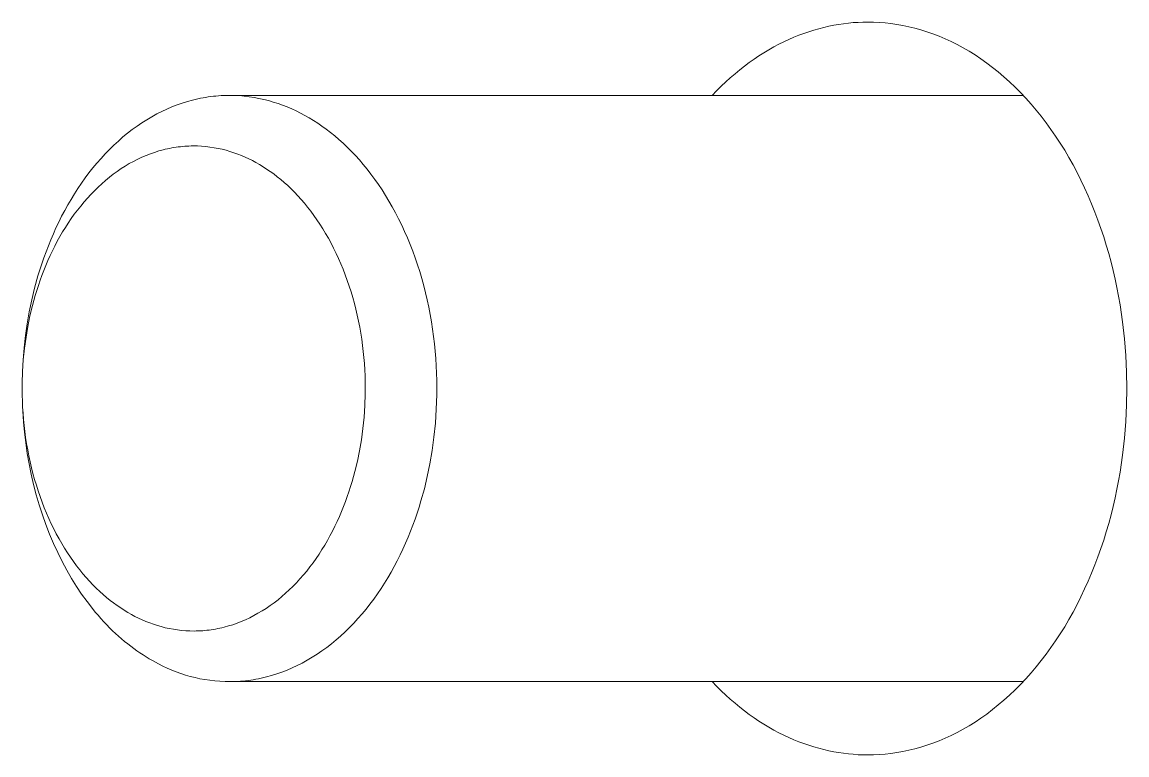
# Model space of a CAD drawing. Header units: millimetres. Extents: x -507 to 4570, y -12 to 3479.
# Drawn here: x -168.48 to -153.41, y 2946.82 to 2956.82 of the extents above; entities that cross this region are included whole.
import ezdxf

# ---------------------------------------------------------------- set-up
doc = ezdxf.new("R2010")
doc.units = ezdxf.units.MM
doc.layers.add('ZANO_R', color=7, linetype='Continuous', lineweight=0)

msp = doc.modelspace()

# ---------------------------------------------------------------- linework, layer by layer
at = {"layer": 'ZANO_R'}
for p, q in [((-157.276, 2956.803), (-157.209, 2956.811)), ((-157.209, 2956.811), (-157.143, 2956.817)), ((-157.143, 2956.817), (-157.077, 2956.821)), ((-157.077, 2956.821), (-157.012, 2956.824)), ((-157.012, 2956.824), (-156.947, 2956.825)), ((-156.947, 2956.825), (-156.868, 2956.824)), ((-156.868, 2956.824), (-156.789, 2956.82)), ((-156.789, 2956.82), (-156.709, 2956.814)), ((-156.709, 2956.814), (-156.629, 2956.805)), ((-157.886, 2956.645), (-157.818, 2956.671)), ((-157.818, 2956.671), (-157.75, 2956.694)), ((-157.75, 2956.694), (-157.682, 2956.716)), ((-157.682, 2956.716), (-157.613, 2956.735)), ((-157.613, 2956.735), (-157.545, 2956.753)), ((-157.545, 2956.753), (-157.478, 2956.768)), ((-157.478, 2956.768), (-157.41, 2956.782)), ((-157.41, 2956.782), (-157.343, 2956.793)), ((-157.343, 2956.793), (-157.276, 2956.803)), ((-156.629, 2956.805), (-156.548, 2956.793)), ((-156.548, 2956.793), (-156.467, 2956.779)), ((-156.467, 2956.779), (-156.385, 2956.761)), ((-156.385, 2956.761), (-156.303, 2956.741)), ((-156.303, 2956.741), (-156.221, 2956.718)), ((-156.221, 2956.718), (-156.139, 2956.693)), ((-156.139, 2956.693), (-156.056, 2956.664)), ((-156.056, 2956.664), (-155.974, 2956.632)), ((-158.227, 2956.486), (-158.159, 2956.522)), ((-158.159, 2956.522), (-158.091, 2956.556)), ((-158.091, 2956.556), (-158.023, 2956.588)), ((-158.023, 2956.588), (-157.955, 2956.617)), ((-157.955, 2956.617), (-157.886, 2956.645)), ((-155.974, 2956.632), (-155.892, 2956.597)), ((-155.892, 2956.597), (-155.809, 2956.559)), ((-155.809, 2956.559), (-155.727, 2956.518)), ((-155.727, 2956.518), (-155.645, 2956.474)), ((-158.495, 2956.32), (-158.429, 2956.364)), ((-158.429, 2956.364), (-158.362, 2956.407)), ((-158.362, 2956.407), (-158.295, 2956.447)), ((-158.295, 2956.447), (-158.227, 2956.486)), ((-155.645, 2956.474), (-155.564, 2956.427)), ((-155.564, 2956.427), (-155.483, 2956.376)), ((-155.483, 2956.376), (-155.403, 2956.323)), ((-158.692, 2956.173), (-158.627, 2956.224)), ((-158.627, 2956.224), (-158.561, 2956.273)), ((-158.561, 2956.273), (-158.495, 2956.32)), ((-155.403, 2956.323), (-155.323, 2956.266)), ((-155.323, 2956.266), (-155.244, 2956.207)), ((-158.883, 2956.008), (-158.82, 2956.065)), ((-158.82, 2956.065), (-158.756, 2956.12)), ((-158.756, 2956.12), (-158.692, 2956.173)), ((-155.244, 2956.207), (-155.166, 2956.144)), ((-155.166, 2956.144), (-155.088, 2956.078)), ((-155.088, 2956.078), (-155.012, 2956.01)), ((-159.007, 2955.888), (-158.946, 2955.949)), ((-158.946, 2955.949), (-158.883, 2956.008)), ((-155.012, 2956.01), (-154.937, 2955.938)), ((-154.937, 2955.938), (-154.863, 2955.864)), ((-166.154, 2955.761), (-166.224, 2955.742)), ((-166.118, 2955.77), (-166.154, 2955.761)), ((-166.083, 2955.778), (-166.118, 2955.77)), ((-166.047, 2955.785), (-166.083, 2955.778)), ((-166.012, 2955.792), (-166.047, 2955.785)), ((-165.976, 2955.798), (-166.012, 2955.792)), ((-165.941, 2955.804), (-165.976, 2955.798)), ((-165.905, 2955.809), (-165.941, 2955.804)), ((-165.87, 2955.813), (-165.905, 2955.809)), ((-165.835, 2955.816), (-165.87, 2955.813)), ((-165.799, 2955.819), (-165.835, 2955.816)), ((-165.764, 2955.822), (-165.799, 2955.819)), ((-165.729, 2955.823), (-165.764, 2955.822)), ((-165.694, 2955.824), (-165.729, 2955.823)), ((-165.659, 2955.825), (-165.694, 2955.824)), ((-165.589, 2955.824), (-165.659, 2955.825)), ((-165.589, 2955.825), (-154.825, 2955.825)), ((-165.52, 2955.821), (-165.589, 2955.824)), ((-165.452, 2955.815), (-165.52, 2955.821)), ((-165.383, 2955.807), (-165.452, 2955.815)), ((-165.316, 2955.797), (-165.383, 2955.807)), ((-165.249, 2955.784), (-165.316, 2955.797)), ((-165.183, 2955.77), (-165.249, 2955.784)), ((-165.117, 2955.753), (-165.183, 2955.77)), ((-159.068, 2955.825), (-159.007, 2955.888)), ((-154.863, 2955.864), (-154.79, 2955.787)), ((-154.79, 2955.787), (-154.718, 2955.707)), ((-166.575, 2955.606), (-166.643, 2955.571)), ((-166.505, 2955.638), (-166.575, 2955.606)), ((-166.436, 2955.668), (-166.505, 2955.638)), ((-166.365, 2955.695), (-166.436, 2955.668)), ((-166.295, 2955.72), (-166.365, 2955.695)), ((-166.224, 2955.742), (-166.295, 2955.72)), ((-165.053, 2955.734), (-165.117, 2955.753)), ((-164.989, 2955.714), (-165.053, 2955.734)), ((-164.926, 2955.691), (-164.989, 2955.714)), ((-164.864, 2955.667), (-164.926, 2955.691)), ((-164.802, 2955.641), (-164.864, 2955.667)), ((-164.742, 2955.613), (-164.802, 2955.641)), ((-164.683, 2955.583), (-164.742, 2955.613)), ((-154.718, 2955.707), (-154.648, 2955.624)), ((-154.648, 2955.624), (-154.579, 2955.539)), ((-166.779, 2955.493), (-166.846, 2955.45)), ((-166.711, 2955.533), (-166.779, 2955.493)), ((-166.643, 2955.571), (-166.711, 2955.533)), ((-164.624, 2955.552), (-164.683, 2955.583)), ((-164.565, 2955.519), (-164.624, 2955.552)), ((-164.507, 2955.483), (-164.565, 2955.519)), ((-164.448, 2955.445), (-164.507, 2955.483)), ((-154.579, 2955.539), (-154.512, 2955.451)), ((-167.041, 2955.309), (-167.104, 2955.257)), ((-166.977, 2955.358), (-167.041, 2955.309)), ((-166.912, 2955.406), (-166.977, 2955.358)), ((-166.846, 2955.45), (-166.912, 2955.406)), ((-164.39, 2955.405), (-164.448, 2955.445)), ((-164.331, 2955.363), (-164.39, 2955.405)), ((-164.273, 2955.318), (-164.331, 2955.363)), ((-164.215, 2955.271), (-164.273, 2955.318)), ((-154.512, 2955.451), (-154.447, 2955.36)), ((-154.447, 2955.36), (-154.383, 2955.268)), ((-167.166, 2955.202), (-167.227, 2955.146)), ((-167.104, 2955.257), (-167.166, 2955.202)), ((-164.158, 2955.222), (-164.215, 2955.271)), ((-164.101, 2955.171), (-164.158, 2955.222)), ((-164.045, 2955.117), (-164.101, 2955.171)), ((-154.383, 2955.268), (-154.321, 2955.173)), ((-154.321, 2955.173), (-154.26, 2955.076)), ((-167.346, 2955.027), (-167.403, 2954.965)), ((-167.287, 2955.088), (-167.346, 2955.027)), ((-167.227, 2955.146), (-167.287, 2955.088)), ((-166.846, 2954.98), (-166.788, 2955.004)), ((-166.788, 2955.004), (-166.73, 2955.027)), ((-166.73, 2955.027), (-166.672, 2955.047)), ((-166.672, 2955.047), (-166.614, 2955.066)), ((-166.614, 2955.066), (-166.555, 2955.082)), ((-166.555, 2955.082), (-166.526, 2955.089)), ((-166.526, 2955.089), (-166.496, 2955.096)), ((-166.496, 2955.096), (-166.467, 2955.102)), ((-166.467, 2955.102), (-166.438, 2955.107)), ((-166.438, 2955.107), (-166.408, 2955.112)), ((-166.408, 2955.112), (-166.379, 2955.117)), ((-166.379, 2955.117), (-166.35, 2955.121)), ((-166.35, 2955.121), (-166.32, 2955.124)), ((-166.32, 2955.124), (-166.291, 2955.127)), ((-166.291, 2955.127), (-166.262, 2955.13)), ((-166.262, 2955.13), (-166.233, 2955.132)), ((-166.233, 2955.132), (-166.204, 2955.133)), ((-166.204, 2955.133), (-166.175, 2955.134)), ((-166.175, 2955.134), (-166.146, 2955.134)), ((-166.146, 2955.134), (-166.088, 2955.134)), ((-166.088, 2955.134), (-166.031, 2955.131)), ((-166.031, 2955.131), (-165.974, 2955.126)), ((-165.974, 2955.126), (-165.918, 2955.12)), ((-165.918, 2955.12), (-165.862, 2955.111)), ((-165.862, 2955.111), (-165.807, 2955.101)), ((-165.807, 2955.101), (-165.752, 2955.089)), ((-165.752, 2955.089), (-165.698, 2955.075)), ((-165.698, 2955.075), (-165.644, 2955.059)), ((-165.644, 2955.059), (-165.591, 2955.042)), ((-165.591, 2955.042), (-165.539, 2955.024)), ((-165.539, 2955.024), (-165.488, 2955.004)), ((-165.488, 2955.004), (-165.437, 2954.982)), ((-163.989, 2955.062), (-164.045, 2955.117)), ((-163.934, 2955.003), (-163.989, 2955.062)), ((-163.879, 2954.943), (-163.934, 2955.003)), ((-154.26, 2955.076), (-154.202, 2954.976)), ((-167.459, 2954.901), (-167.514, 2954.835)), ((-167.403, 2954.965), (-167.459, 2954.901)), ((-167.128, 2954.825), (-167.072, 2954.86)), ((-167.072, 2954.86), (-167.017, 2954.893)), ((-167.017, 2954.893), (-166.96, 2954.924)), ((-166.96, 2954.924), (-166.903, 2954.953)), ((-166.903, 2954.953), (-166.846, 2954.98)), ((-165.437, 2954.982), (-165.387, 2954.959)), ((-165.387, 2954.959), (-165.338, 2954.934)), ((-165.338, 2954.934), (-165.29, 2954.909)), ((-165.29, 2954.909), (-165.241, 2954.881)), ((-165.241, 2954.881), (-165.192, 2954.851)), ((-165.192, 2954.851), (-165.144, 2954.82)), ((-163.826, 2954.88), (-163.879, 2954.943)), ((-163.773, 2954.816), (-163.826, 2954.88)), ((-154.202, 2954.976), (-154.145, 2954.875)), ((-154.145, 2954.875), (-154.091, 2954.772)), ((-167.567, 2954.767), (-167.619, 2954.698)), ((-167.514, 2954.835), (-167.567, 2954.767)), ((-167.341, 2954.664), (-167.289, 2954.707)), ((-167.289, 2954.707), (-167.236, 2954.748)), ((-167.236, 2954.748), (-167.182, 2954.787)), ((-167.182, 2954.787), (-167.128, 2954.825)), ((-165.144, 2954.82), (-165.096, 2954.787)), ((-165.096, 2954.787), (-165.047, 2954.752)), ((-165.047, 2954.752), (-164.999, 2954.715)), ((-164.999, 2954.715), (-164.952, 2954.676)), ((-163.721, 2954.748), (-163.773, 2954.816)), ((-163.67, 2954.679), (-163.721, 2954.748)), ((-154.091, 2954.772), (-154.038, 2954.667)), ((-167.718, 2954.555), (-167.766, 2954.481)), ((-167.669, 2954.627), (-167.718, 2954.555)), ((-167.619, 2954.698), (-167.669, 2954.627)), ((-167.493, 2954.524), (-167.443, 2954.573)), ((-167.443, 2954.573), (-167.393, 2954.619)), ((-167.393, 2954.619), (-167.341, 2954.664)), ((-164.952, 2954.676), (-164.904, 2954.636)), ((-164.904, 2954.636), (-164.857, 2954.593)), ((-164.857, 2954.593), (-164.81, 2954.549)), ((-163.619, 2954.608), (-163.67, 2954.679)), ((-163.57, 2954.535), (-163.619, 2954.608)), ((-154.038, 2954.667), (-153.988, 2954.561)), ((-153.988, 2954.561), (-153.939, 2954.453)), ((-167.811, 2954.406), (-167.856, 2954.33)), ((-167.766, 2954.481), (-167.811, 2954.406)), ((-167.635, 2954.37), (-167.589, 2954.423)), ((-167.589, 2954.423), (-167.541, 2954.474)), ((-167.541, 2954.474), (-167.493, 2954.524)), ((-164.81, 2954.549), (-164.764, 2954.503)), ((-164.764, 2954.503), (-164.718, 2954.455)), ((-164.718, 2954.455), (-164.673, 2954.405)), ((-164.673, 2954.405), (-164.629, 2954.353)), ((-163.523, 2954.459), (-163.57, 2954.535)), ((-163.476, 2954.382), (-163.523, 2954.459)), ((-153.939, 2954.453), (-153.893, 2954.344)), ((-167.898, 2954.253), (-167.94, 2954.175)), ((-167.856, 2954.33), (-167.898, 2954.253)), ((-167.767, 2954.202), (-167.725, 2954.259)), ((-167.725, 2954.259), (-167.68, 2954.315)), ((-167.68, 2954.315), (-167.635, 2954.37)), ((-164.629, 2954.353), (-164.585, 2954.299)), ((-164.585, 2954.299), (-164.542, 2954.244)), ((-163.431, 2954.303), (-163.476, 2954.382)), ((-163.386, 2954.222), (-163.431, 2954.303)), ((-153.893, 2954.344), (-153.848, 2954.233)), ((-167.94, 2954.175), (-167.979, 2954.096)), ((-167.85, 2954.083), (-167.809, 2954.143)), ((-167.809, 2954.143), (-167.767, 2954.202)), ((-164.542, 2954.244), (-164.5, 2954.187)), ((-164.5, 2954.187), (-164.458, 2954.128)), ((-164.458, 2954.128), (-164.418, 2954.067)), ((-163.344, 2954.139), (-163.386, 2954.222)), ((-163.302, 2954.054), (-163.344, 2954.139)), ((-153.848, 2954.233), (-153.806, 2954.121)), ((-153.806, 2954.121), (-153.766, 2954.009)), ((-168.017, 2954.016), (-168.053, 2953.936)), ((-167.979, 2954.096), (-168.017, 2954.016)), ((-167.963, 2953.898), (-167.927, 2953.961)), ((-167.927, 2953.961), (-167.889, 2954.023)), ((-167.889, 2954.023), (-167.85, 2954.083)), ((-164.418, 2954.067), (-164.378, 2954.005)), ((-164.378, 2954.005), (-164.34, 2953.941)), ((-163.263, 2953.968), (-163.302, 2954.054)), ((-163.224, 2953.88), (-163.263, 2953.968)), ((-153.766, 2954.009), (-153.728, 2953.895)), ((-168.088, 2953.855), (-168.121, 2953.773)), ((-168.053, 2953.936), (-168.088, 2953.855)), ((-168.033, 2953.769), (-167.999, 2953.834)), ((-167.999, 2953.834), (-167.963, 2953.898)), ((-164.34, 2953.941), (-164.302, 2953.875)), ((-164.302, 2953.875), (-164.266, 2953.808)), ((-164.266, 2953.808), (-164.23, 2953.739)), ((-163.188, 2953.791), (-163.224, 2953.88)), ((-153.728, 2953.895), (-153.693, 2953.78)), ((-168.153, 2953.691), (-168.183, 2953.609)), ((-168.121, 2953.773), (-168.153, 2953.691)), ((-168.097, 2953.638), (-168.065, 2953.704)), ((-168.065, 2953.704), (-168.033, 2953.769)), ((-164.23, 2953.739), (-164.196, 2953.669)), ((-164.196, 2953.669), (-164.163, 2953.598)), ((-163.152, 2953.7), (-163.188, 2953.791)), ((-163.119, 2953.608), (-163.152, 2953.7)), ((-153.693, 2953.78), (-153.659, 2953.665)), ((-153.659, 2953.665), (-153.628, 2953.55)), ((-168.211, 2953.526), (-168.238, 2953.443)), ((-168.183, 2953.609), (-168.211, 2953.526)), ((-168.183, 2953.437), (-168.156, 2953.504)), ((-168.156, 2953.504), (-168.127, 2953.572)), ((-168.127, 2953.572), (-168.097, 2953.638)), ((-164.163, 2953.598), (-164.131, 2953.525)), ((-164.131, 2953.525), (-164.101, 2953.451)), ((-163.087, 2953.514), (-163.119, 2953.608)), ((-163.057, 2953.42), (-163.087, 2953.514)), ((-153.628, 2953.55), (-153.599, 2953.434)), ((-168.263, 2953.36), (-168.309, 2953.194)), ((-168.238, 2953.443), (-168.263, 2953.36)), ((-168.234, 2953.301), (-168.209, 2953.369)), ((-168.209, 2953.369), (-168.183, 2953.437)), ((-164.101, 2953.451), (-164.072, 2953.376)), ((-164.072, 2953.376), (-164.044, 2953.3)), ((-163.029, 2953.325), (-163.057, 2953.42)), ((-153.599, 2953.434), (-153.572, 2953.317)), ((-168.309, 2953.194), (-168.347, 2953.033)), ((-168.279, 2953.164), (-168.257, 2953.232)), ((-168.257, 2953.232), (-168.234, 2953.301)), ((-164.044, 2953.3), (-164.018, 2953.223)), ((-164.018, 2953.223), (-163.993, 2953.145)), ((-163.002, 2953.228), (-163.029, 2953.325)), ((-162.978, 2953.131), (-163.002, 2953.228)), ((-153.572, 2953.317), (-153.548, 2953.201)), ((-153.548, 2953.201), (-153.525, 2953.084)), ((-168.338, 2952.957), (-168.3, 2953.095)), ((-168.3, 2953.095), (-168.279, 2953.164)), ((-163.993, 2953.145), (-163.97, 2953.066)), ((-163.97, 2953.066), (-163.948, 2952.986)), ((-162.955, 2953.033), (-162.978, 2953.131)), ((-153.525, 2953.084), (-153.505, 2952.967)), ((-168.347, 2953.033), (-168.381, 2952.872)), ((-168.372, 2952.818), (-168.338, 2952.957)), ((-163.948, 2952.986), (-163.927, 2952.906)), ((-163.927, 2952.906), (-163.908, 2952.824)), ((-162.933, 2952.934), (-162.955, 2953.033)), ((-162.914, 2952.835), (-162.933, 2952.934)), ((-153.505, 2952.967), (-153.47, 2952.735)), ((-168.381, 2952.872), (-168.409, 2952.709)), ((-168.401, 2952.673), (-168.372, 2952.818)), ((-163.908, 2952.824), (-163.891, 2952.743)), ((-163.891, 2952.743), (-163.875, 2952.661)), ((-162.897, 2952.736), (-162.914, 2952.835)), ((-168.409, 2952.709), (-168.433, 2952.546)), ((-168.426, 2952.525), (-168.401, 2952.673)), ((-163.875, 2952.661), (-163.86, 2952.578)), ((-162.881, 2952.636), (-162.897, 2952.736)), ((-162.868, 2952.536), (-162.881, 2952.636)), ((-153.47, 2952.735), (-153.444, 2952.503)), ((-168.433, 2952.546), (-168.452, 2952.382)), ((-168.447, 2952.373), (-168.426, 2952.525)), ((-163.86, 2952.578), (-163.848, 2952.496)), ((-163.848, 2952.496), (-163.836, 2952.413)), ((-162.856, 2952.435), (-162.868, 2952.536)), ((-153.444, 2952.503), (-153.426, 2952.274)), ((-168.452, 2952.382), (-168.466, 2952.217)), ((-168.463, 2952.217), (-168.447, 2952.373)), ((-163.836, 2952.413), (-163.826, 2952.33)), ((-163.826, 2952.33), (-163.818, 2952.247)), ((-162.846, 2952.335), (-162.856, 2952.435)), ((-162.837, 2952.235), (-162.846, 2952.335)), ((-168.474, 2952.058), (-168.463, 2952.217)), ((-163.818, 2952.247), (-163.811, 2952.164)), ((-163.811, 2952.164), (-163.806, 2952.081)), ((-162.831, 2952.135), (-162.837, 2952.235)), ((-153.426, 2952.274), (-153.415, 2952.048)), ((-168.479, 2951.897), (-168.474, 2952.058)), ((-163.806, 2952.081), (-163.802, 2951.999)), ((-163.802, 2951.999), (-163.8, 2951.916)), ((-162.826, 2952.035), (-162.831, 2952.135)), ((-162.824, 2951.935), (-162.826, 2952.035)), ((-153.415, 2952.048), (-153.411, 2951.825)), ((-168.479, 2951.815), (-168.479, 2951.897)), ((-163.8, 2951.916), (-163.799, 2951.834)), ((-162.823, 2951.836), (-162.824, 2951.935)), ((-168.478, 2951.733), (-168.479, 2951.815)), ((-168.476, 2951.651), (-168.478, 2951.733)), ((-163.8, 2951.753), (-163.805, 2951.592)), ((-163.799, 2951.834), (-163.8, 2951.753)), ((-162.83, 2951.543), (-162.823, 2951.738)), ((-162.823, 2951.738), (-162.823, 2951.836)), ((-153.411, 2951.825), (-153.415, 2951.602)), ((-168.472, 2951.568), (-168.476, 2951.651)), ((-168.467, 2951.486), (-168.472, 2951.568)), ((-163.805, 2951.592), (-163.815, 2951.433)), ((-162.842, 2951.351), (-162.83, 2951.543)), ((-153.415, 2951.602), (-153.426, 2951.376)), ((-168.471, 2951.515), (-168.461, 2951.371)), ((-168.46, 2951.403), (-168.467, 2951.486)), ((-168.452, 2951.32), (-168.46, 2951.403)), ((-163.815, 2951.433), (-163.831, 2951.277)), ((-168.461, 2951.371), (-168.448, 2951.227)), ((-168.442, 2951.237), (-168.452, 2951.32)), ((-168.431, 2951.154), (-168.442, 2951.237)), ((-163.831, 2951.277), (-163.852, 2951.125)), ((-162.862, 2951.163), (-162.842, 2951.351)), ((-153.426, 2951.376), (-153.444, 2951.146)), ((-168.448, 2951.227), (-168.43, 2951.083)), ((-168.418, 2951.071), (-168.431, 2951.154)), ((-163.852, 2951.125), (-163.877, 2950.976)), ((-162.887, 2950.979), (-162.862, 2951.163)), ((-153.444, 2951.146), (-153.47, 2950.915)), ((-168.43, 2951.083), (-168.409, 2950.939)), ((-168.403, 2950.989), (-168.418, 2951.071)), ((-168.409, 2950.939), (-168.384, 2950.796)), ((-168.388, 2950.907), (-168.403, 2950.989)), ((-163.877, 2950.976), (-163.907, 2950.832)), ((-162.917, 2950.799), (-162.887, 2950.979)), ((-168.37, 2950.825), (-168.388, 2950.907)), ((-168.384, 2950.796), (-168.355, 2950.654)), ((-168.351, 2950.744), (-168.37, 2950.825)), ((-163.907, 2950.832), (-163.94, 2950.692)), ((-162.953, 2950.625), (-162.917, 2950.799)), ((-153.47, 2950.915), (-153.505, 2950.682)), ((-168.355, 2950.654), (-168.323, 2950.513)), ((-168.331, 2950.664), (-168.351, 2950.744)), ((-168.309, 2950.584), (-168.331, 2950.664)), ((-163.94, 2950.692), (-163.978, 2950.555)), ((-153.505, 2950.682), (-153.525, 2950.566)), ((-168.323, 2950.513), (-168.287, 2950.373)), ((-168.285, 2950.505), (-168.309, 2950.584)), ((-168.26, 2950.427), (-168.285, 2950.505)), ((-163.999, 2950.486), (-164.021, 2950.417)), ((-163.978, 2950.555), (-163.999, 2950.486)), ((-162.993, 2950.456), (-162.953, 2950.625)), ((-153.525, 2950.566), (-153.548, 2950.449)), ((-168.287, 2950.373), (-168.247, 2950.236)), ((-168.234, 2950.35), (-168.26, 2950.427)), ((-168.206, 2950.274), (-168.234, 2950.35)), ((-164.045, 2950.349), (-164.069, 2950.281)), ((-164.021, 2950.417), (-164.045, 2950.349)), ((-163.039, 2950.29), (-162.993, 2950.456)), ((-153.572, 2950.332), (-153.599, 2950.216)), ((-153.548, 2950.449), (-153.572, 2950.332)), ((-168.247, 2950.236), (-168.203, 2950.1)), ((-168.177, 2950.198), (-168.206, 2950.274)), ((-168.147, 2950.125), (-168.177, 2950.198)), ((-164.095, 2950.213), (-164.123, 2950.145)), ((-164.069, 2950.281), (-164.095, 2950.213)), ((-163.091, 2950.124), (-163.064, 2950.207)), ((-163.064, 2950.207), (-163.039, 2950.29)), ((-153.599, 2950.216), (-153.628, 2950.1)), ((-168.203, 2950.1), (-168.156, 2949.967)), ((-168.115, 2950.052), (-168.147, 2950.125)), ((-168.082, 2949.98), (-168.115, 2950.052)), ((-164.151, 2950.078), (-164.182, 2950.012)), ((-164.123, 2950.145), (-164.151, 2950.078)), ((-163.149, 2949.959), (-163.119, 2950.041)), ((-163.119, 2950.041), (-163.091, 2950.124)), ((-153.628, 2950.1), (-153.659, 2949.984)), ((-168.156, 2949.967), (-168.105, 2949.837)), ((-168.048, 2949.91), (-168.082, 2949.98)), ((-168.013, 2949.842), (-168.048, 2949.91)), ((-164.246, 2949.88), (-164.28, 2949.816)), ((-164.213, 2949.946), (-164.246, 2949.88)), ((-164.182, 2950.012), (-164.213, 2949.946)), ((-163.181, 2949.876), (-163.149, 2949.959)), ((-153.659, 2949.984), (-153.693, 2949.869)), ((-168.105, 2949.837), (-168.051, 2949.709)), ((-167.976, 2949.775), (-168.013, 2949.842)), ((-167.939, 2949.709), (-167.976, 2949.775)), ((-164.315, 2949.752), (-164.352, 2949.689)), ((-164.28, 2949.816), (-164.315, 2949.752)), ((-163.248, 2949.714), (-163.214, 2949.795)), ((-163.214, 2949.795), (-163.181, 2949.876)), ((-153.728, 2949.755), (-153.766, 2949.641)), ((-153.693, 2949.869), (-153.728, 2949.755)), ((-168.051, 2949.709), (-167.994, 2949.585)), ((-167.994, 2949.585), (-167.934, 2949.464)), ((-167.9, 2949.645), (-167.939, 2949.709)), ((-167.861, 2949.583), (-167.9, 2949.645)), ((-167.82, 2949.522), (-167.861, 2949.583)), ((-164.39, 2949.627), (-164.429, 2949.566)), ((-164.352, 2949.689), (-164.39, 2949.627)), ((-163.323, 2949.554), (-163.285, 2949.633)), ((-163.285, 2949.633), (-163.248, 2949.714)), ((-153.766, 2949.641), (-153.806, 2949.528)), ((-167.934, 2949.464), (-167.871, 2949.347)), ((-167.779, 2949.463), (-167.82, 2949.522)), ((-167.736, 2949.406), (-167.779, 2949.463)), ((-164.511, 2949.448), (-164.554, 2949.39)), ((-164.469, 2949.506), (-164.511, 2949.448)), ((-164.429, 2949.566), (-164.469, 2949.506)), ((-163.403, 2949.396), (-163.362, 2949.475)), ((-163.362, 2949.475), (-163.323, 2949.554)), ((-153.806, 2949.528), (-153.848, 2949.417)), ((-167.871, 2949.347), (-167.806, 2949.234)), ((-167.693, 2949.35), (-167.736, 2949.406)), ((-167.649, 2949.297), (-167.693, 2949.35)), ((-167.605, 2949.245), (-167.649, 2949.297)), ((-164.643, 2949.28), (-164.69, 2949.227)), ((-164.598, 2949.334), (-164.643, 2949.28)), ((-164.554, 2949.39), (-164.598, 2949.334)), ((-163.49, 2949.243), (-163.446, 2949.319)), ((-163.446, 2949.319), (-163.403, 2949.396)), ((-153.893, 2949.306), (-153.939, 2949.197)), ((-153.848, 2949.417), (-153.893, 2949.306)), ((-167.806, 2949.234), (-167.737, 2949.124)), ((-167.56, 2949.195), (-167.605, 2949.245)), ((-167.514, 2949.147), (-167.56, 2949.195)), ((-167.468, 2949.101), (-167.514, 2949.147)), ((-164.786, 2949.125), (-164.835, 2949.077)), ((-164.737, 2949.175), (-164.786, 2949.125)), ((-164.69, 2949.227), (-164.737, 2949.175)), ((-163.584, 2949.095), (-163.536, 2949.169)), ((-163.536, 2949.169), (-163.49, 2949.243)), ((-153.939, 2949.197), (-153.988, 2949.089)), ((-167.737, 2949.124), (-167.667, 2949.019)), ((-167.667, 2949.019), (-167.594, 2948.918)), ((-167.421, 2949.056), (-167.468, 2949.101)), ((-167.374, 2949.014), (-167.421, 2949.056)), ((-167.327, 2948.973), (-167.374, 2949.014)), ((-164.937, 2948.986), (-164.989, 2948.943)), ((-164.885, 2949.03), (-164.937, 2948.986)), ((-164.835, 2949.077), (-164.885, 2949.03)), ((-163.683, 2948.952), (-163.633, 2949.023)), ((-163.633, 2949.023), (-163.584, 2949.095)), ((-154.038, 2948.982), (-154.091, 2948.878)), ((-153.988, 2949.089), (-154.038, 2948.982)), ((-167.594, 2948.918), (-167.519, 2948.822)), ((-167.279, 2948.934), (-167.327, 2948.973)), ((-167.231, 2948.898), (-167.279, 2948.934)), ((-167.183, 2948.863), (-167.231, 2948.898)), ((-167.134, 2948.83), (-167.183, 2948.863)), ((-167.086, 2948.798), (-167.134, 2948.83)), ((-165.151, 2948.825), (-165.206, 2948.79)), ((-165.096, 2948.862), (-165.151, 2948.825)), ((-165.042, 2948.901), (-165.096, 2948.862)), ((-164.989, 2948.943), (-165.042, 2948.901)), ((-163.788, 2948.815), (-163.735, 2948.883)), ((-163.735, 2948.883), (-163.683, 2948.952)), ((-154.091, 2948.878), (-154.145, 2948.775)), ((-167.519, 2948.822), (-167.481, 2948.775)), ((-167.481, 2948.775), (-167.443, 2948.73)), ((-167.443, 2948.73), (-167.404, 2948.686)), ((-167.404, 2948.686), (-167.365, 2948.643)), ((-167.037, 2948.769), (-167.086, 2948.798)), ((-166.989, 2948.741), (-167.037, 2948.769)), ((-166.94, 2948.715), (-166.989, 2948.741)), ((-166.891, 2948.691), (-166.94, 2948.715)), ((-166.841, 2948.668), (-166.891, 2948.691)), ((-165.375, 2948.697), (-165.432, 2948.67)), ((-165.318, 2948.726), (-165.375, 2948.697)), ((-165.262, 2948.757), (-165.318, 2948.726)), ((-165.206, 2948.79), (-165.262, 2948.757)), ((-163.956, 2948.622), (-163.899, 2948.685)), ((-163.899, 2948.685), (-163.843, 2948.749)), ((-163.843, 2948.749), (-163.788, 2948.815)), ((-154.202, 2948.673), (-154.26, 2948.574)), ((-154.145, 2948.775), (-154.202, 2948.673)), ((-167.365, 2948.643), (-167.325, 2948.601)), ((-167.325, 2948.601), (-167.285, 2948.56)), ((-167.285, 2948.56), (-167.245, 2948.52)), ((-166.791, 2948.646), (-166.841, 2948.668)), ((-166.739, 2948.626), (-166.791, 2948.646)), ((-166.687, 2948.607), (-166.739, 2948.626)), ((-166.634, 2948.59), (-166.687, 2948.607)), ((-166.581, 2948.575), (-166.634, 2948.59)), ((-166.527, 2948.561), (-166.581, 2948.575)), ((-166.472, 2948.549), (-166.527, 2948.561)), ((-166.416, 2948.539), (-166.472, 2948.549)), ((-166.361, 2948.53), (-166.416, 2948.539)), ((-166.304, 2948.524), (-166.361, 2948.53)), ((-166.247, 2948.519), (-166.304, 2948.524)), ((-165.987, 2948.522), (-166.016, 2948.52)), ((-165.958, 2948.525), (-165.987, 2948.522)), ((-165.929, 2948.529), (-165.958, 2948.525)), ((-165.899, 2948.533), (-165.929, 2948.529)), ((-165.87, 2948.537), (-165.899, 2948.533)), ((-165.841, 2948.542), (-165.87, 2948.537)), ((-165.811, 2948.548), (-165.841, 2948.542)), ((-165.782, 2948.554), (-165.811, 2948.548)), ((-165.753, 2948.561), (-165.782, 2948.554)), ((-165.723, 2948.568), (-165.753, 2948.561)), ((-165.665, 2948.584), (-165.723, 2948.568)), ((-165.606, 2948.602), (-165.665, 2948.584)), ((-165.548, 2948.623), (-165.606, 2948.602)), ((-165.49, 2948.645), (-165.548, 2948.623)), ((-165.432, 2948.67), (-165.49, 2948.645)), ((-164.075, 2948.504), (-164.015, 2948.562)), ((-164.015, 2948.562), (-163.956, 2948.622)), ((-154.26, 2948.574), (-154.321, 2948.477)), ((-167.245, 2948.52), (-167.204, 2948.482)), ((-167.204, 2948.482), (-167.163, 2948.445)), ((-167.163, 2948.445), (-167.122, 2948.409)), ((-167.122, 2948.409), (-167.081, 2948.374)), ((-167.081, 2948.374), (-167.039, 2948.34)), ((-166.19, 2948.516), (-166.247, 2948.519)), ((-166.132, 2948.515), (-166.19, 2948.516)), ((-166.103, 2948.516), (-166.132, 2948.515)), ((-166.074, 2948.517), (-166.103, 2948.516)), ((-166.045, 2948.518), (-166.074, 2948.517)), ((-166.016, 2948.52), (-166.045, 2948.518)), ((-164.261, 2948.341), (-164.198, 2948.393)), ((-164.198, 2948.393), (-164.136, 2948.447)), ((-164.136, 2948.447), (-164.075, 2948.504)), ((-154.383, 2948.382), (-154.447, 2948.289)), ((-154.321, 2948.477), (-154.383, 2948.382)), ((-167.039, 2948.34), (-166.998, 2948.308)), ((-166.998, 2948.308), (-166.956, 2948.276)), ((-166.956, 2948.276), (-166.914, 2948.246)), ((-166.914, 2948.246), (-166.872, 2948.217)), ((-164.456, 2948.199), (-164.39, 2948.244)), ((-164.39, 2948.244), (-164.325, 2948.291)), ((-164.325, 2948.291), (-164.261, 2948.341)), ((-154.447, 2948.289), (-154.512, 2948.199)), ((-166.872, 2948.217), (-166.83, 2948.189)), ((-166.83, 2948.189), (-166.788, 2948.162)), ((-166.788, 2948.162), (-166.746, 2948.137)), ((-166.746, 2948.137), (-166.703, 2948.112)), ((-166.703, 2948.112), (-166.661, 2948.089)), ((-166.661, 2948.089), (-166.619, 2948.066)), ((-164.727, 2948.044), (-164.659, 2948.079)), ((-164.659, 2948.079), (-164.59, 2948.117)), ((-164.59, 2948.117), (-164.523, 2948.157)), ((-164.523, 2948.157), (-164.456, 2948.199)), ((-154.579, 2948.111), (-154.648, 2948.026)), ((-154.512, 2948.199), (-154.579, 2948.111)), ((-166.619, 2948.066), (-166.56, 2948.037)), ((-166.56, 2948.037), (-166.499, 2948.009)), ((-166.499, 2948.009), (-166.438, 2947.983)), ((-166.438, 2947.983), (-166.376, 2947.959)), ((-166.376, 2947.959), (-166.313, 2947.936)), ((-166.313, 2947.936), (-166.249, 2947.915)), ((-165.077, 2947.908), (-165.007, 2947.93)), ((-165.007, 2947.93), (-164.936, 2947.955)), ((-164.936, 2947.955), (-164.866, 2947.982)), ((-164.866, 2947.982), (-164.797, 2948.012)), ((-164.797, 2948.012), (-164.727, 2948.044)), ((-154.718, 2947.943), (-154.79, 2947.863)), ((-154.648, 2948.026), (-154.718, 2947.943)), ((-166.249, 2947.915), (-166.185, 2947.897)), ((-166.185, 2947.897), (-166.119, 2947.88)), ((-166.119, 2947.88), (-166.053, 2947.865)), ((-166.053, 2947.865), (-165.986, 2947.853)), ((-165.986, 2947.853), (-165.918, 2947.843)), ((-165.918, 2947.843), (-165.85, 2947.835)), ((-165.85, 2947.835), (-165.782, 2947.829)), ((-165.782, 2947.829), (-165.712, 2947.826)), ((-165.712, 2947.826), (-165.643, 2947.825)), ((-165.643, 2947.825), (-165.608, 2947.825)), ((-165.608, 2947.825), (-165.573, 2947.826)), ((-165.573, 2947.826), (-165.538, 2947.828)), ((-154.825, 2947.825), (-165.573, 2947.825)), ((-165.538, 2947.828), (-165.502, 2947.83)), ((-165.502, 2947.83), (-165.467, 2947.833)), ((-165.467, 2947.833), (-165.432, 2947.837)), ((-165.432, 2947.837), (-165.396, 2947.841)), ((-165.396, 2947.841), (-165.361, 2947.846)), ((-165.361, 2947.846), (-165.326, 2947.851)), ((-165.326, 2947.851), (-165.29, 2947.858)), ((-165.29, 2947.858), (-165.255, 2947.864)), ((-165.255, 2947.864), (-165.219, 2947.872)), ((-165.219, 2947.872), (-165.184, 2947.88)), ((-165.184, 2947.88), (-165.148, 2947.889)), ((-165.148, 2947.889), (-165.077, 2947.908)), ((-159.007, 2947.762), (-159.068, 2947.825)), ((-154.863, 2947.786), (-154.937, 2947.711)), ((-154.79, 2947.863), (-154.863, 2947.786)), ((-158.946, 2947.701), (-159.007, 2947.762)), ((-158.883, 2947.642), (-158.946, 2947.701)), ((-158.82, 2947.584), (-158.883, 2947.642)), ((-155.012, 2947.64), (-155.088, 2947.571)), ((-154.937, 2947.711), (-155.012, 2947.64)), ((-158.756, 2947.529), (-158.82, 2947.584)), ((-158.692, 2947.476), (-158.756, 2947.529)), ((-158.627, 2947.425), (-158.692, 2947.476)), ((-155.166, 2947.506), (-155.244, 2947.443)), ((-155.088, 2947.571), (-155.166, 2947.506)), ((-158.561, 2947.377), (-158.627, 2947.425)), ((-158.495, 2947.33), (-158.561, 2947.377)), ((-158.429, 2947.285), (-158.495, 2947.33)), ((-155.403, 2947.327), (-155.483, 2947.273)), ((-155.323, 2947.383), (-155.403, 2947.327)), ((-155.244, 2947.443), (-155.323, 2947.383)), ((-158.362, 2947.243), (-158.429, 2947.285)), ((-158.295, 2947.202), (-158.362, 2947.243)), ((-158.227, 2947.164), (-158.295, 2947.202)), ((-155.645, 2947.176), (-155.727, 2947.132)), ((-155.564, 2947.223), (-155.645, 2947.176)), ((-155.483, 2947.273), (-155.564, 2947.223)), ((-158.159, 2947.128), (-158.227, 2947.164)), ((-158.091, 2947.094), (-158.159, 2947.128)), ((-158.023, 2947.062), (-158.091, 2947.094)), ((-157.955, 2947.032), (-158.023, 2947.062)), ((-157.886, 2947.005), (-157.955, 2947.032)), ((-155.974, 2947.018), (-156.056, 2946.986)), ((-155.892, 2947.053), (-155.974, 2947.018)), ((-155.809, 2947.091), (-155.892, 2947.053)), ((-155.727, 2947.132), (-155.809, 2947.091)), ((-157.818, 2946.979), (-157.886, 2947.005)), ((-157.75, 2946.956), (-157.818, 2946.979)), ((-157.682, 2946.934), (-157.75, 2946.956)), ((-157.613, 2946.915), (-157.682, 2946.934)), ((-157.545, 2946.897), (-157.613, 2946.915)), ((-157.478, 2946.882), (-157.545, 2946.897)), ((-157.41, 2946.868), (-157.478, 2946.882)), ((-157.343, 2946.856), (-157.41, 2946.868)), ((-156.467, 2946.871), (-156.548, 2946.857)), ((-156.385, 2946.888), (-156.467, 2946.871)), ((-156.303, 2946.908), (-156.385, 2946.888)), ((-156.221, 2946.931), (-156.303, 2946.908)), ((-156.139, 2946.957), (-156.221, 2946.931)), ((-156.056, 2946.986), (-156.139, 2946.957)), ((-157.276, 2946.847), (-157.343, 2946.856)), ((-157.209, 2946.839), (-157.276, 2946.847)), ((-157.143, 2946.833), (-157.209, 2946.839)), ((-157.077, 2946.828), (-157.143, 2946.833)), ((-157.012, 2946.826), (-157.077, 2946.828)), ((-156.947, 2946.825), (-157.012, 2946.826)), ((-156.868, 2946.826), (-156.947, 2946.825)), ((-156.789, 2946.83), (-156.868, 2946.826)), ((-156.709, 2946.836), (-156.789, 2946.83)), ((-156.629, 2946.845), (-156.709, 2946.836)), ((-156.548, 2946.857), (-156.629, 2946.845))]:
    msp.add_line(p, q, dxfattribs=at)

doc.saveas('drawing.dxf')
